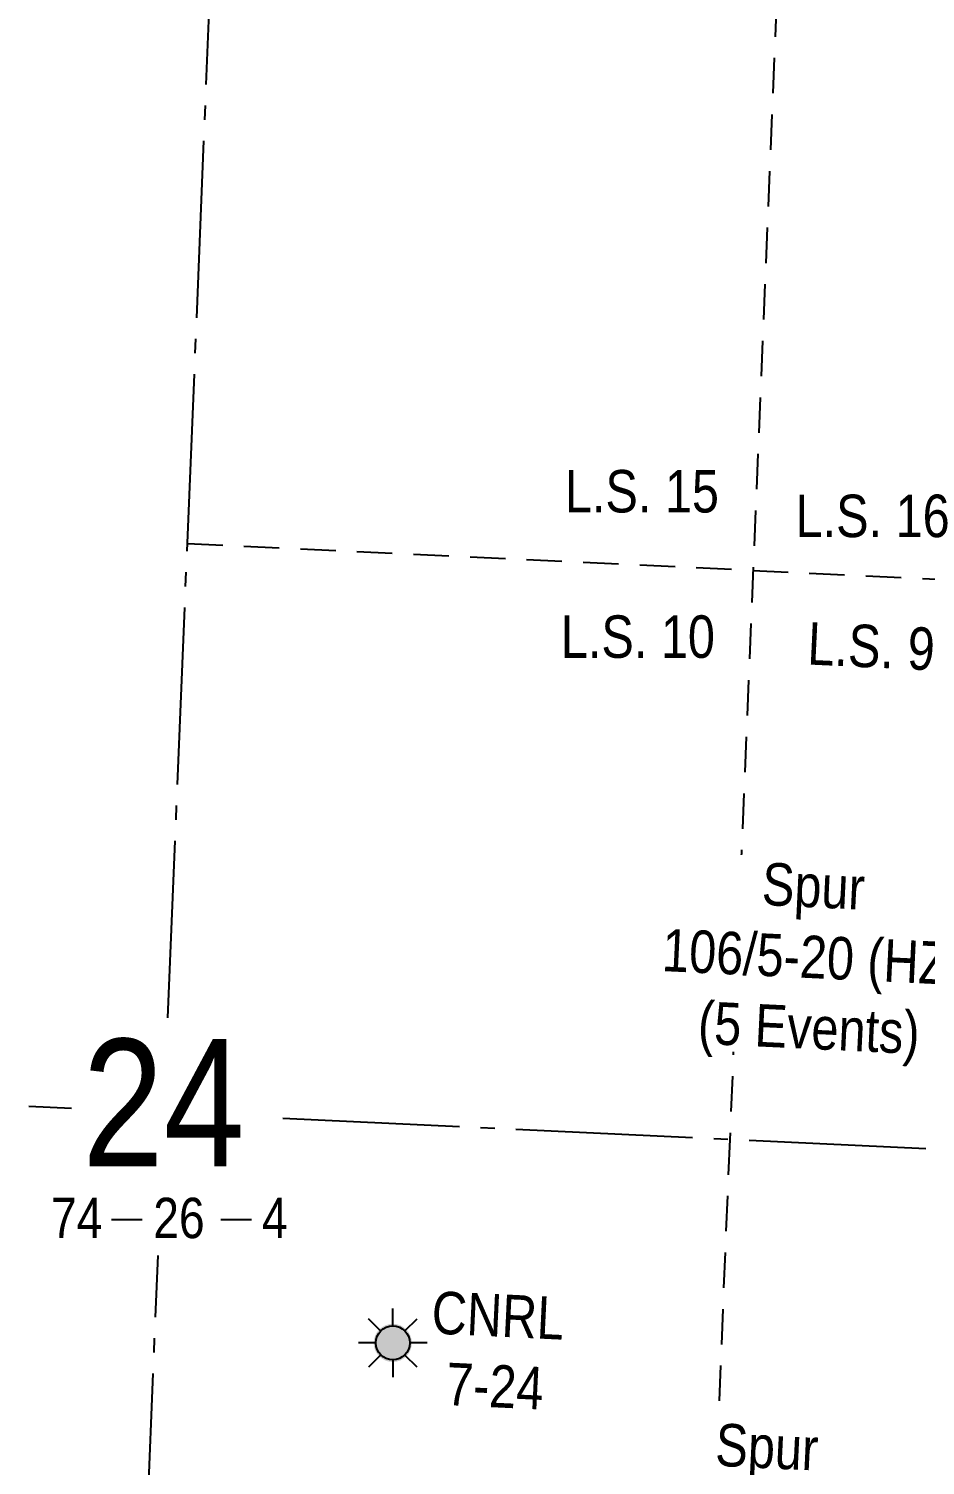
# Model space of a CAD drawing. Extents: x 318601 to 331416, y 6144887 to 6151717.
# Drawn here: x 330087 to 330721, y 6145922 to 6146937 of the extents above; entities that cross this region are included whole.
import ezdxf
from ezdxf.enums import TextEntityAlignment as Align

# ---------------------------------------------------------------- set-up
doc = ezdxf.new("R2010")
doc.units = 0
doc.header["$LTSCALE"] = 5
doc.linetypes.add('foc-LSD', pattern=[8, 5, -3])
doc.linetypes.add('foc-QUARTERLINE', pattern=[33, 25, -3, 2, -3])
for name, color, linetype in [('10', 1, 'Continuous'), ('9', 3, 'Continuous'), ('ABADATA-DRILL-T', 8, 'Continuous'), ('L-SECLBL', 7, 'Continuous'), ('L-SECQ', 8, 'foc-QUARTERLINE'), ('L-SECTION-LSD', 7, 'foc-LSD')]:
    doc.layers.add(name, color=color, linetype=linetype)
doc.styles.add('100L', font='ARIALN.TTF', dxfattribs={"height": 11})
doc.styles.add('80L', font='ARIALN.TTF', dxfattribs={"height": 10})
doc.styles.add('SIMPLEX', font='ARIALN.TTF')

# ---------------------------------------------------------------- blocks, each defined once
blk = doc.blocks.new('L-SECLBL')
at = {"layer": '9', "color": 7}
for p, q in [((-5.08, -27.83), (-12.29, -27.83)), ((20.7, -27.83), (13.5, -27.83))]:
    blk.add_line(p, q, dxfattribs=at)
at = {"layer": '10', "color": 2, "style": 'SIMPLEX'}
blk.add_attdef('SEC', text='', height=30, dxfattribs=at).set_placement((0, 0), align=Align.MIDDLE)
at = {"layer": '10', "color": 5, "style": '80L'}
blk.add_attdef('TWP', text='', height=9.5, dxfattribs=at).set_placement((-14.43, -27.37), align=Align.MIDDLE_RIGHT)
blk.add_attdef('RGE', text='', height=9.5, dxfattribs=at).set_placement((3.62, -27.37), align=Align.MIDDLE_CENTER)
blk.add_attdef('MER', text='', height=9.5, dxfattribs=at).set_placement((23.17, -27.37), align=Align.MIDDLE_LEFT)
blk = doc.blocks.new('GAS')
h = blk.add_hatch(color=255)
h.dxf.hatch_style = 1
edge = h.paths.add_edge_path()
edge.add_arc((0, 0), 0.9, 0, 360)
for p, q in [((0, 0.808), (0, 1.616)), ((-0.571, 0.571), (-1.142, 1.142)), ((0.571, 0.571), (1.142, 1.142)), ((-0.808, 0), (-1.616, 0)), ((1.616, 0), (0.808, 0)), ((-0.571, -0.571), (-1.142, -1.142)), ((1.142, -1.142), (0.571, -0.571)), ((0, -0.808), (0, -1.616))]:
    blk.add_line(p, q)
blk.add_circle((0, 0), 0.8)

msp = doc.modelspace()

# ---------------------------------------------------------------- linework, layer by layer
at = {"layer": 'L-SECQ'}
for p, q in [((330185.816, 6146237.918), (330216.179, 6146974.914)), ((330087.491, 6146175.495), (330117.78, 6146174.059)), ((330266.985, 6146166.986), (330982.812, 6146133.052)), ((330149.937, 6145367.015), (330178.899, 6146070.018))]:
    msp.add_line(p, q, dxfattribs=at)
at = {"layer": 'L-SECTION-LSD'}
for p, q in [((330615.985, 6146955.983), (330582.935, 6146152.008)), ((330199.618, 6146572.939), (330999.301, 6146535.053)), ((330582.935, 6146152.008), (330549.889, 6145348.033))]:
    msp.add_line(p, q, dxfattribs=at)

# ---------------------------------------------------------------- block references
at = {"layer": 'ABADATA-DRILL-T', "color": 3, "xscale": 14.99826345000005, "yscale": 14.99826345000005, "zscale": 14.99826345000005}
msp.add_blockref('GAS', (330344.771, 6146008.191), dxfattribs=at)
at = {"layer": 'L-SECLBL', "color": 6, "xscale": 2.999652690000008, "yscale": 2.999652690000008, "zscale": 2.999652690000008}
msp.add_blockref('L-SECLBL', (330182.811, 6146178.578), dxfattribs=at).add_auto_attribs({'SEC': '24', 'TWP': '74', 'RGE': '26', 'MER': '4'})

# ---------------------------------------------------------------- texts
at = {"layer": 'ABADATA-DRILL-T', "insert": (330399.982, 6146043.564), "char_height": 29.99653, "attachment_point": 1, "rotation": 357.282636, "style": '80L'}
msp.add_mtext_dynamic_manual_height_columns('\\pi-26.858;CNRL\\P\\pi-14.315;7-24', width=36.86756, gutter_width=50, heights=[0], dxfattribs=at)

# ---------------------------------------------------------------- next in the draw order: texts
at = {"layer": 'ABADATA-DRILL-T', "char_height": 29.99653, "attachment_point": 1, "style": '80L', "bg_fill": 3, "box_fill_scale": 1.15, "bg_fill_color": 256, "bg_fill_true_color": 256, "bg_fill_transparency": 0}
for s, width, insert, rotation in [('\\pi75.548;Spur\\P\\pi7.2376;106/5-20 (HZ)\\P\\pi35.065;(5 Events)', 222.58882, (330531.117, 6146351.183), 357.285902), ('\\pi70.314;Spur\\P\\pi2.0038;102/5-20 (HZ)\\P\\pi29.831;(4 Events)', 212.12128, (330503.456, 6145954.712), 357.282636)]:
    msp.add_mtext_dynamic_manual_height_columns(s, width=width, gutter_width=50, heights=[0], dxfattribs=dict(at, insert=insert, rotation=rotation))
at = {"layer": 'L-SECTION-LSD', "attachment_point": 1, "style": '100L', "bg_fill": 3, "box_fill_scale": 1.5, "bg_fill_color": 256, "bg_fill_transparency": 0}
for s, width, insert, char_height in [('\\pi2.7678;L.S. 15', 107.79659, (330463.624, 6146624.899), 29.99653), ('L.S. 16', 110.01812, (330629.446, 6146607.478), 29.9965)]:
    msp.add_mtext_dynamic_manual_height_columns(s, width=width, gutter_width=55, heights=[0], dxfattribs=dict(at, insert=insert, char_height=char_height))
at = {"layer": 'L-SECTION-LSD', "insert": (330460.519, 6146522.178), "char_height": 29.99653, "width": 107.78411, "attachment_point": 1, "style": '100L', "bg_fill": 3, "box_fill_scale": 1.5, "bg_fill_color": 256, "bg_fill_transparency": 0}
msp.add_mtext('\\pi3.0213;L.S. 10', dxfattribs=at)
at = {"layer": 'L-SECTION-LSD', "insert": (330638.807, 6146517.488), "char_height": 29.9965, "width": 107.78411, "attachment_point": 1, "rotation": 357.294053, "style": '100L', "bg_fill": 3, "box_fill_scale": 1.5, "bg_fill_color": 256, "bg_fill_transparency": 0}
msp.add_mtext('L.S. 9', dxfattribs=at)

doc.saveas('drawing.dxf')
